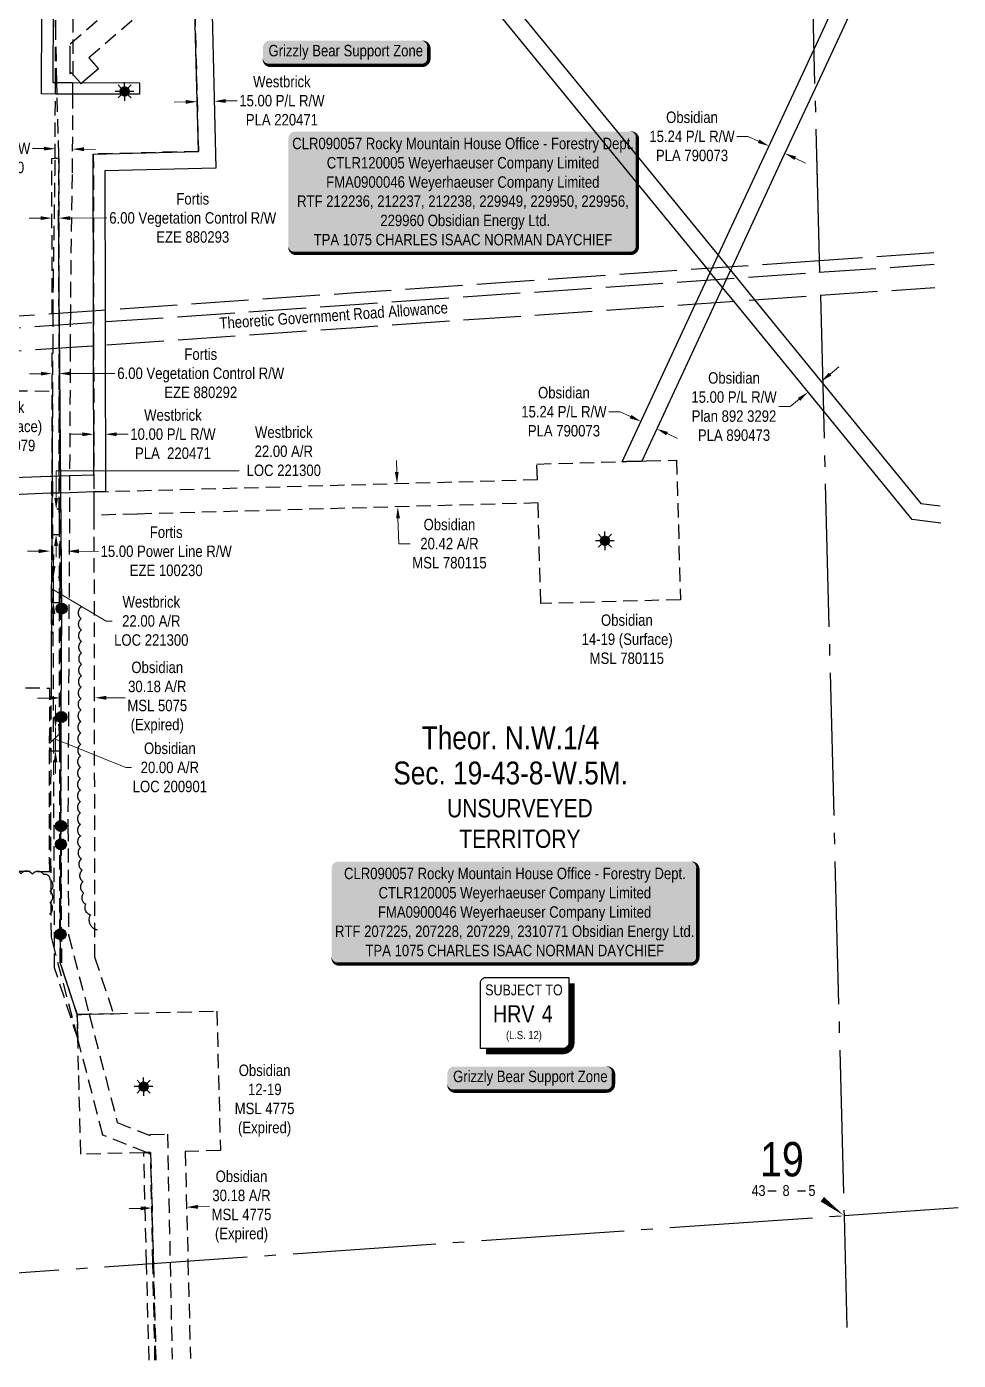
# Model space of a CAD drawing. Extents: x 623176 to 628609, y 5842554 to 5845751.
# Drawn here: x 624241 to 625055, y 5842602 to 5843768 of the extents above; entities that cross this region are included whole.
import ezdxf
from ezdxf.enums import TextEntityAlignment as Align

# ---------------------------------------------------------------- set-up
doc = ezdxf.new("R2010")
doc.units = 0
doc.header["$LTSCALE"] = 5
doc.header["$PDSIZE"] = 0.5
for name, pattern in [('0', [1, 1, 0]), ('foc-ACCESSROAD', [3.75, 2.5, -1.25]), ('foc-FLOWLINE', [3.75, 2.5, -1.25]), ('foc-QUARTERLINE', [33, 25, -3, 2, -3]), ('foc-UNSURVEYED', [12.5, 10, -2.5]), ('POWERLINE5', [7.8, 2.4, -0.6, 0.6, -0.6, 0.6, -0.6, 2.4])]:
    doc.linetypes.add(name, pattern=pattern)
doc.layers.get('Defpoints').update_dxf_attribs({"color": 9})
for name, color, linetype in [('10', 1, 'Continuous'), ('9', 3, 'Continuous'), ('AS-POWER', 104, 'foc-POWER'), ('AS-POWER-EXISTING', 72, 'POWERLINE5'), ('AS-SURFACE IMPACT', 7, 'Continuous'), ('AS-WILDLIFE-BLOCK', 131, 'Continuous'), ('C-AR', 13, 'foc-ACCESSROAD'), ('C-RW', 13, 'Continuous'), ('C-SYMBOL', 7, 'Continuous'), ('C-WS', 13, 'foc-ACCESSROAD'), ('C-WS-S', 13, 'Continuous'), ('CG-NOTES', 7, 'Continuous'), ('CTW', 7, 'Continuous'), ('F-AR', 190, 'foc-ACCESSROAD'), ('F-EZE', 190, 'foc-FLOWLINE'), ('F-RW', 190, 'Continuous'), ('F-WS', 190, 'foc-ACCESSROAD'), ('L-QSEC', 8, 'foc-QUARTERLINE'), ('L-ROAD-T', 7, 'Continuous'), ('L-SECLBL', 7, 'Continuous'), ('L-UNS-T', 3, 'Continuous'), ('L-USEC', 7, 'foc-UNSURVEYED'), ('P-PROPOSED-EXISTING-H', 59, 'Continuous'), ('T-BUSH', 110, '0')]:
    doc.layers.add(name, color=color, linetype=linetype)
for name, color, linetype, lineweight in [('AS-GENERAL', 48, 'Continuous', 18), ('C-AR-T', 13, 'Continuous', 9), ('C-RW-T', 13, 'Continuous', 9), ('C-WS-T', 13, 'Continuous', 9), ('F-AR-T', 190, 'Continuous', 9), ('F-EZE-T', 190, 'Continuous', 9), ('F-RW-T', 190, 'Continuous', 9), ('F-WS-T', 190, 'Continuous', 9)]:
    doc.layers.add(name, color=color, linetype=linetype, lineweight=lineweight)
doc.styles.add('175L', font='ARIALN.TTF', dxfattribs={"height": 20})
doc.styles.add('80', font='ARIALN.TTF', dxfattribs={"height": 10})
doc.styles.add('80CG', font='ARIALN.TTF', dxfattribs={"height": 10})
doc.styles.add('80L', font='ARIALN.TTF', dxfattribs={"height": 10})
doc.styles.add('foc-LtypeFont', font='ARIALN.TTF', dxfattribs={"height": 7.35})
doc.styles.add('HRV', font='ARIALN.TTF', dxfattribs={"height": 3})
doc.styles.add('SIMPLEX', font='ARIALN.TTF')
doc.linetypes.add('foc-POWER', pattern='A,6,-1,["P",foc-LtypeFont,S=0.2,R=0,X=-0.625,Y=-0.75],-1.24,4', length=12.24)
doc.linetypes.add('foc-POWER-NOLINE', pattern='A,0,-4,["P",foc-LtypeFont,S=0.2,R=0,X=-0.625,Y=-0.75],-8.24', length=12.24)
doc.dimstyles.new('Compass 5 000', dxfattribs={"dimscale": 5, "dimtxt": 9, "dimasz": 2, "dimexe": 0.2, "dimexo": 0.0625, "dimgap": 0.5, "dimtad": 0, "dimtih": 1, "dimtoh": 1, "dimzin": 0, "dimdsep": 46, "dimtxsty": '80CG', "dimcen": 0.1, "dimse1": 1, "dimse2": 1, "dimclrd": 256, "dimclrt": 256, "dimaunit": 1, "dimadec": 4, "dimazin": 0, "dimtfac": 0.06, "dimtofl": 0, "dimtmove": 0, "dimatfit": 1, "dimfxl": 0.2, "dimtolj": 1, "dimtzin": 0, "dimlwd": -1, "dimarcsym": 0})

# ---------------------------------------------------------------- blocks, each defined once
blk = doc.blocks.new('L-SECLBL')
at = {"layer": '9', "color": 7}
for p, q in [((-5.1, -27.8), (-12.3, -27.8)), ((20.7, -27.8), (13.5, -27.8))]:
    blk.add_line(p, q, dxfattribs=at)
at = {"layer": '10', "color": 2, "style": 'SIMPLEX'}
blk.add_attdef('SEC', text='', height=30, dxfattribs=at).set_placement((0, 0), align=Align.MIDDLE)
at = {"layer": '10', "color": 5, "style": '80L'}
blk.add_attdef('TWP', text='', height=9.5, dxfattribs=at).set_placement((-14.4, -27.4), align=Align.MIDDLE_RIGHT)
blk.add_attdef('RGE', text='', height=9.5, dxfattribs=at).set_placement((3.6, -27.4), align=Align.MIDDLE_CENTER)
blk.add_attdef('MER', text='', height=9.5, dxfattribs=at).set_placement((23.2, -27.4), align=Align.MIDDLE_LEFT)
blk = doc.blocks.new('*U57')
h = blk.add_hatch(color=255)
edge = h.paths.add_edge_path()
edge.add_line((-154, -45.5), (154, -45.5))
edge.add_arc((154, -39.5), 6, 270, 360)
edge.add_line((160, -39.5), (160, 38))
edge.add_arc((154, 38), 6, 0, 90)
edge.add_line((154, 44), (-154, 44))
edge.add_arc((-154, 38), 6, 90, 180)
edge.add_line((-160, 38), (-160, -39.5))
edge.add_arc((-154, -39.5), 6, 180, 270)
at = {"color": 44, "flags": 128}
blk.add_lwpolyline([(-154, -45.5, 3, 3, 0), (154, -45.5, 3, 3, 0.414214), (160, -39.5, 3, 3, 0), (160, 38, 3, 0, 0.414214), (154, 44, 0, 0, 0), (-154, 44, 0, 0, 0.414214), (-160, 38, 0, 0, 0), (-160, -39.5, 0, 3, 0.414214)], format="xyseb", close=True, dxfattribs=at)
at = {"color": 44, "style": '80'}
blk.add_attdef('ENTER_TEXT_001', (-36, -5), '', height=10, dxfattribs=at)
blk = doc.blocks.new('POWERPOLE')
h = blk.add_hatch(color=255)
edge = h.paths.add_edge_path()
edge.add_arc((0, 0), 0.96, 0, 360)
at = {"linetype": 'Continuous'}
for p, q in [((0.68, -0.68), (-0.68, 0.68)), ((-0.68, -0.68), (0.68, 0.68))]:
    blk.add_line(p, q, dxfattribs=at)
blk.add_circle((0, 0), 0.96, dxfattribs=at)
blk = doc.blocks.new('*U54')
h = blk.add_hatch(color=255)
edge = h.paths.add_edge_path()
edge.add_line((-66.5, -11.5), (66.5, -11.5))
edge.add_arc((66.5, -5.5), 6, 270, 360)
edge.add_line((72.5, -5.5), (72.5, 4))
edge.add_arc((66.5, 4), 6, 0, 90)
edge.add_line((66.5, 10), (-66.5, 10))
edge.add_arc((-66.5, 4), 6, 90, 180)
edge.add_line((-72.5, 4), (-72.5, -5.5))
edge.add_arc((-66.5, -5.5), 6, 180, 270)
at = {"color": 131, "flags": 128}
blk.add_lwpolyline([(-66.5, -11.5, 3, 3, 0), (66.5, -11.5, 3, 3, 0.414214), (72.5, -5.5, 3, 3, 0), (72.5, 4, 3, 0, 0.414214), (66.5, 10, 0, 0, 0), (-66.5, 10, 0, 0, 0.414214), (-72.5, 4, 0, 0, 0), (-72.5, -5.5, 0, 3, 0.414214)], format="xyseb", close=True, dxfattribs=at)
at = {"color": 131, "style": '80'}
blk.add_attdef('ENTER_TEXT_001', (-36, -5), '', height=10, dxfattribs=at)
blk = doc.blocks.new('*U56')
h = blk.add_hatch(color=255)
edge = h.paths.add_edge_path()
edge.add_line((-146.5, -54), (146.5, -54))
edge.add_arc((146.5, -48), 6, 270, 360)
edge.add_line((152.5, -48), (152.5, 46.5))
edge.add_arc((146.5, 46.5), 6, 0, 90)
edge.add_line((146.5, 52.5), (-146.5, 52.5))
edge.add_arc((-146.5, 46.5), 6, 90, 180)
edge.add_line((-152.5, 46.5), (-152.5, -48))
edge.add_arc((-146.5, -48), 6, 180, 270)
at = {"color": 44, "flags": 128}
blk.add_lwpolyline([(-146.5, -54, 3, 3, 0), (146.5, -54, 3, 3, 0.414214), (152.5, -48, 3, 3, 0), (152.5, 46.5, 3, 0, 0.414214), (146.5, 52.5, 0, 0, 0), (-146.5, 52.5, 0, 0, 0.414214), (-152.5, 46.5, 0, 0, 0), (-152.5, -48, 0, 3, 0.414214)], format="xyseb", close=True, dxfattribs=at)
at = {"color": 44, "style": '80'}
blk.add_attdef('ENTER_TEXT_001', (-36, -5), '', height=10, dxfattribs=at)
blk = doc.blocks.new('HRV')
blk.add_lwpolyline([(-35.1, 31.6), (37.2, 31.6), (37.2, -25.5, -0.414214), (32.2, -30.5), (-40.1, -30.5), (-40.1, 26.6, -0.414214)], format="xyb", close=True)
at = {"const_width": 5, "flags": 128}
blk.add_lwpolyline([(-35.1, -33), (32.2, -33, 0.414214), (39.7, -25.5), (39.7, 26.6)], format="xyb", dxfattribs=at)
at = {"style": '80L'}
blk.add_text('SUBJECT TO', height=9.5, dxfattribs=at).set_placement((-2, 13.1), align=Align.BOTTOM_CENTER)
blk.add_attdef('(N.W.1/4 00)', text='', height=7.12, dxfattribs=at).set_placement((-2, -24.4), align=Align.BOTTOM_CENTER)
at = {"layer": 'CTW', "color": 3, "style": 'HRV'}
blk.add_text('HRV', height=15, dxfattribs=at).set_placement((-10.9, -0.2), align=Align.MIDDLE_CENTER)
blk.add_attdef('0', text='', height=15, dxfattribs=at).set_placement((18.3, -0.2), align=Align.MIDDLE_CENTER)
blk = doc.blocks.new('*D58')
at = {"layer": 'C-AR-T', "transparency": 16777216}
for p, q in [((624564, 5843378.4), (624563.7, 5843388.4)), ((624565.1, 5843338), (624565.8, 5843315.8)), ((624565.8, 5843315.8), (624575.8, 5843315.8))]:
    blk.add_line(p, q, dxfattribs=at)
for points in [[(624565.7, 5843378.5), (624562.4, 5843378.4), (624564.3, 5843368.4)], [(624566.8, 5843338.1), (624563.5, 5843338), (624564.9, 5843348)]]:
    blk.add_solid(points, dxfattribs=at)
at = {"layer": 'Defpoints', "color": 0, "transparency": 16777216}
for p in [(624584.6, 5843369), (624564.9, 5843348), (624585.1, 5843348.6)]:
    blk.add_point(p, dxfattribs=at)
at = {"layer": 'C-AR-T', "transparency": 16777216, "insert": (624610.1, 5843315.8), "char_height": 10, "attachment_point": 5, "style": '80CG'}
blk.add_mtext('\\A1;Obsidian\\P20.42 A/R\\PMSL 780115', dxfattribs=at)
blk = doc.blocks.new('*D59')
at = {"layer": 'C-AR-T', "transparency": 16777216}
for p, q in [((624260.2, 5843180.9), (624250.2, 5843180.9)), ((624310.3, 5843181.1), (624326.8, 5843181.2))]:
    blk.add_line(p, q, dxfattribs=at)
for points in [[(624260.2, 5843182.6), (624260.2, 5843179.2), (624270.2, 5843181)], [(624310.3, 5843182.8), (624310.4, 5843179.4), (624300.3, 5843181.1)]]:
    blk.add_solid(points, dxfattribs=at)
at = {"layer": 'Defpoints', "color": 0, "transparency": 16777216}
for p in [(624270, 5843235.4), (624300.1, 5843235.5), (624270.2, 5843181)]:
    blk.add_point(p, dxfattribs=at)
at = {"layer": 'C-AR-T', "transparency": 16777216, "insert": (624354.8, 5843181.2), "char_height": 10, "attachment_point": 5, "style": '80CG'}
blk.add_mtext('\\A1;Obsidian\\P30.18 A/R\\PMSL 5075\\P(Expired)', dxfattribs=at)
blk = doc.blocks.new('*D60')
at = {"layer": 'C-AR-T', "transparency": 16777216}
for p, q in [((624390.4, 5842736.1), (624400.4, 5842736.3)), ((624340.2, 5842734.8), (624330.2, 5842734.6))]:
    blk.add_line(p, q, dxfattribs=at)
for points in [[(624340.2, 5842736.5), (624340.3, 5842733.1), (624350.2, 5842735.1)], [(624390.4, 5842737.8), (624390.5, 5842734.4), (624380.4, 5842735.8)]]:
    blk.add_solid(points, dxfattribs=at)
at = {"layer": 'Defpoints', "color": 0, "transparency": 16777216}
for p in [(624380.4, 5842735.8), (624350.3, 5842733.5), (624380.5, 5842734.3)]:
    blk.add_point(p, dxfattribs=at)
at = {"layer": 'C-AR-T', "transparency": 16777216, "insert": (624428.4, 5842736.3), "char_height": 10, "attachment_point": 5, "style": '80CG'}
blk.add_mtext('\\A1;Obsidian\\P30.18 A/R\\PMSL 4775\\P(Expired)', dxfattribs=at)
blk = doc.blocks.new('*D61')
at = {"layer": 'C-AR-T', "transparency": 16777216}
for p, q in [((624265.9, 5843164.8), (624266, 5843174.8)), ((624265.9, 5843134.8), (624265.9, 5843154.8)), ((624265.9, 5843144.8), (624327.3, 5843120.2)), ((624265.8, 5843124.8), (624265.8, 5843114.8)), ((624327.3, 5843120.2), (624332.3, 5843120.2))]:
    blk.add_line(p, q, dxfattribs=at)
for points in [[(624264.3, 5843164.8), (624267.6, 5843164.8), (624265.9, 5843154.8)], [(624264.2, 5843124.8), (624267.5, 5843124.8), (624265.9, 5843134.8)]]:
    blk.add_solid(points, dxfattribs=at)
at = {"layer": 'Defpoints', "color": 0, "transparency": 16777216}
for p in [(624263.1, 5843154.8), (624265.9, 5843154.8), (624263.1, 5843134.8)]:
    blk.add_point(p, dxfattribs=at)
at = {"layer": 'C-AR-T', "transparency": 16777216, "insert": (624365.8, 5843120.2), "char_height": 10, "attachment_point": 5, "style": '80CG'}
blk.add_mtext('\\A1;Obsidian\\P20.00 A/R\\PLOC 200901', dxfattribs=at)
blk = doc.blocks.new('*D64')
at = {"layer": 'C-RW-T', "transparency": 16777216}
for p, q in [((624942.7, 5843464.1), (624950.4, 5843470.4)), ((624907.8, 5843435.6), (624897.8, 5843435.6)), ((624915.6, 5843442), (624907.8, 5843435.6))]:
    blk.add_line(p, q, dxfattribs=at)
for points in [[(624941.6, 5843465.4), (624943.7, 5843462.8), (624934.9, 5843457.7)], [(624914.5, 5843443.2), (624916.6, 5843440.7), (624923.3, 5843448.3)]]:
    blk.add_solid(points, dxfattribs=at)
at = {"layer": 'Defpoints', "color": 0, "transparency": 16777216}
for p in [(624923.3, 5843448.3), (624956.9, 5843430.8), (624945.3, 5843421.4)]:
    blk.add_point(p, dxfattribs=at)
at = {"layer": 'C-RW-T', "transparency": 16777216, "insert": (624858.7, 5843435.6), "char_height": 10, "attachment_point": 5, "style": '80CG'}
blk.add_mtext('\\A1;Obsidian\\P15.00 P/L R/W\\PPlan 892 3292\\PPLA 890473', dxfattribs=at)
blk = doc.blocks.new('*D66')
at = {"layer": 'C-RW-T', "transparency": 16777216}
for p, q in [((624759.2, 5843431.1), (624749.2, 5843431.1)), ((624768.3, 5843426.9), (624759.2, 5843431.1)), ((624800.2, 5843412), (624809.3, 5843407.8))]:
    blk.add_line(p, q, dxfattribs=at)
for points in [[(624769, 5843428.4), (624767.6, 5843425.4), (624777.3, 5843422.7)], [(624800.9, 5843413.5), (624799.5, 5843410.5), (624791.2, 5843416.2)]]:
    blk.add_solid(points, dxfattribs=at)
at = {"layer": 'Defpoints', "color": 0, "transparency": 16777216}
for p in [(624789.8, 5843449.6), (624803.7, 5843443.1), (624791.2, 5843416.2)]:
    blk.add_point(p, dxfattribs=at)
at = {"layer": 'C-RW-T', "transparency": 16777216, "insert": (624710.1, 5843431.1), "char_height": 10, "attachment_point": 5, "style": '80CG'}
blk.add_mtext('\\A1;Obsidian\\P15.24 P/L R/W\\PPLA 790073', dxfattribs=at)
blk = doc.blocks.new('*D67')
at = {"layer": 'C-RW-T', "transparency": 16777216}
for p, q in [((624616.9, 5843862.9), (624624.7, 5843869.2)), ((624624.7, 5843869.2), (624634.7, 5843869.2)), ((624589.9, 5843840.8), (624582.2, 5843834.5))]:
    blk.add_line(p, q, dxfattribs=at)
for points in [[(624615.9, 5843864.2), (624618, 5843861.6), (624609.2, 5843856.6)], [(624588.9, 5843842.1), (624591, 5843839.5), (624597.7, 5843847.2)]]:
    blk.add_solid(points, dxfattribs=at)
at = {"layer": 'Defpoints', "color": 0, "transparency": 16777216}
for p in [(624597.7, 5843847.2), (624682.8, 5843766.4), (624671.3, 5843757)]:
    blk.add_point(p, dxfattribs=at)
at = {"layer": 'C-RW-T', "transparency": 16777216, "insert": (624673.8, 5843869.2), "char_height": 10, "attachment_point": 5, "style": '80CG'}
blk.add_mtext('\\A1;Obsidian\\P15.00 P/L R/W\\PPlan 892 3292\\PPLA 890473', dxfattribs=at)
blk = doc.blocks.new('*D68')
at = {"layer": 'C-RW-T', "transparency": 16777216}
for p, q in [((624871.1, 5843671.8), (624861.1, 5843671.8)), ((624880.2, 5843667.6), (624871.1, 5843671.8)), ((624912.2, 5843652.8), (624921.2, 5843648.5))]:
    blk.add_line(p, q, dxfattribs=at)
for points in [[(624880.9, 5843669.1), (624879.5, 5843666.1), (624889.2, 5843663.4)], [(624912.9, 5843654.3), (624911.5, 5843651.2), (624903.1, 5843657)]]:
    blk.add_solid(points, dxfattribs=at)
at = {"layer": 'Defpoints', "color": 0, "transparency": 16777216}
for p in [(624885.8, 5843655.9), (624889.2, 5843663.4), (624899.6, 5843649.4)]:
    blk.add_point(p, dxfattribs=at)
at = {"layer": 'C-RW-T', "transparency": 16777216, "insert": (624822, 5843671.8), "char_height": 10, "attachment_point": 5, "style": '80CG'}
blk.add_mtext('\\A1;Obsidian\\P15.24 P/L R/W\\PPLA 790073', dxfattribs=at)
blk = doc.blocks.new('*D81')
at = {"layer": 'Defpoints', "color": 0, "transparency": 16777216}
for p in [(624266.2, 5843286.4), (624264.1, 5843264.4), (624266.1, 5843264.4)]:
    blk.add_point(p, dxfattribs=at)
at = {"layer": 'F-AR-T', "transparency": 16777216}
for p, q in [((624264.2, 5843296.4), (624264.3, 5843306.4)), ((624264.2, 5843286.4), (624264.1, 5843264.4)), ((624264.2, 5843275.4), (624310.3, 5843248.2)), ((624264.1, 5843254.4), (624264.1, 5843244.4)), ((624310.3, 5843248.2), (624315.3, 5843248.2))]:
    blk.add_line(p, q, dxfattribs=at)
for points in [[(624262.6, 5843296.4), (624265.9, 5843296.4), (624264.2, 5843286.4)], [(624262.4, 5843254.4), (624265.8, 5843254.4), (624264.1, 5843264.4)]]:
    blk.add_solid(points, dxfattribs=at)
at = {"layer": 'F-AR-T', "transparency": 16777216, "insert": (624349.6, 5843248.2), "char_height": 10, "attachment_point": 5, "style": '80CG', "bg_fill": 3, "box_fill_scale": 1.1, "bg_fill_color": 256, "bg_fill_true_color": 13158600, "bg_fill_transparency": 0}
blk.add_mtext('\\A1;Westbrick\\P22.00 A/R\\PLOC 221300', dxfattribs=at)
blk = doc.blocks.new('*D83')
at = {"layer": 'Defpoints', "color": 0, "transparency": 16777216}
for p in [(624263, 5843466.7), (624269, 5843466.7), (624269.1, 5843464.5)]:
    blk.add_point(p, dxfattribs=at)
at = {"layer": 'F-EZE-T', "transparency": 16777216}
for p, q in [((624253.1, 5843464.4), (624243.1, 5843464.4)), ((624279.1, 5843464.5), (624317.6, 5843464.7))]:
    blk.add_line(p, q, dxfattribs=at)
for points in [[(624253.1, 5843466.1), (624253.1, 5843462.8), (624263.1, 5843464.5)], [(624279.1, 5843466.2), (624279.1, 5843462.9), (624269.1, 5843464.5)]]:
    blk.add_solid(points, dxfattribs=at)
at = {"layer": 'F-EZE-T', "transparency": 16777216, "insert": (624392.8, 5843464.7), "char_height": 10, "attachment_point": 5, "style": '80CG'}
blk.add_mtext('\\A1;Fortis\\P6.00 Vegetation Control R/W\\PEZE 880292', dxfattribs=at)
blk = doc.blocks.new('*D84')
at = {"layer": 'Defpoints', "color": 0, "transparency": 16777216}
for p in [(624261.3, 5843309.3), (624261.2, 5843295.3), (624276.2, 5843295.2)]:
    blk.add_point(p, dxfattribs=at)
at = {"layer": 'F-EZE-T', "transparency": 16777216}
for p, q in [((624251.3, 5843309.3), (624241.3, 5843309.3)), ((624286.3, 5843309.2), (624303.5, 5843309.1))]:
    blk.add_line(p, q, dxfattribs=at)
for points in [[(624251.3, 5843311), (624251.3, 5843307.6), (624261.3, 5843309.3)], [(624286.3, 5843310.9), (624286.3, 5843307.5), (624276.3, 5843309.2)]]:
    blk.add_solid(points, dxfattribs=at)
at = {"layer": 'F-EZE-T', "transparency": 16777216, "insert": (624362.6, 5843309.1), "char_height": 10, "attachment_point": 5, "style": '80CG'}
blk.add_mtext('\\A1;Fortis\\P15.00 Power Line R/W\\PEZE 100230', dxfattribs=at)
blk = doc.blocks.new('*D87')
at = {"layer": 'Defpoints', "color": 0, "transparency": 16777216}
for p in [(624265.8, 5843661), (624265.4, 5843635.6), (624280.4, 5843635.4)]:
    blk.add_point(p, dxfattribs=at)
at = {"layer": 'F-EZE-T', "transparency": 16777216}
for p, q in [((624255.8, 5843661.1), (624245.8, 5843661.3)), ((624290.8, 5843660.6), (624300.8, 5843660.4))]:
    blk.add_line(p, q, dxfattribs=at)
for points in [[(624255.8, 5843662.8), (624255.8, 5843659.5), (624265.8, 5843661)], [(624290.8, 5843662.3), (624290.8, 5843658.9), (624280.8, 5843660.7)]]:
    blk.add_solid(points, dxfattribs=at)
at = {"layer": 'F-EZE-T', "transparency": 16777216, "insert": (624206.7, 5843661.3), "char_height": 10, "attachment_point": 5, "style": '80CG'}
blk.add_mtext('\\A1;Fortis\\P15.00 P/L R/W^JEZE 100230', dxfattribs=at)
blk = doc.blocks.new('*D88')
at = {"layer": 'Defpoints', "color": 0, "transparency": 16777216}
for p in [(624262.8, 5843600.4), (624262.8, 5843592.1), (624268.8, 5843592.1)]:
    blk.add_point(p, dxfattribs=at)
at = {"layer": 'F-EZE-T', "transparency": 16777216}
for p, q in [((624252.8, 5843600.4), (624242.8, 5843600.3)), ((624278.8, 5843600.4), (624310.6, 5843600.5))]:
    blk.add_line(p, q, dxfattribs=at)
for points in [[(624252.8, 5843602), (624252.8, 5843598.7), (624262.8, 5843600.4)], [(624278.8, 5843602.1), (624278.8, 5843598.7), (624268.8, 5843600.4)]]:
    blk.add_solid(points, dxfattribs=at)
at = {"layer": 'F-EZE-T', "transparency": 16777216, "insert": (624385.8, 5843600.5), "char_height": 10, "attachment_point": 5, "style": '80CG'}
blk.add_mtext('\\A1;Fortis\\P6.00 Vegetation Control R/W\\PEZE 880293', dxfattribs=at)
blk = doc.blocks.new('*D89')
at = {"layer": 'Defpoints', "color": 0, "transparency": 16777216}
for p in [(624299.3, 5843418.1), (624309.4, 5843418.1), (624309.4, 5843411.5)]:
    blk.add_point(p, dxfattribs=at)
at = {"layer": 'F-RW-T', "transparency": 16777216}
for p, q in [((624289.3, 5843411.4), (624279.3, 5843411.4)), ((624319.4, 5843411.5), (624329.4, 5843411.5))]:
    blk.add_line(p, q, dxfattribs=at)
for points in [[(624289.3, 5843413.1), (624289.3, 5843409.8), (624299.3, 5843411.4)], [(624319.4, 5843413.1), (624319.4, 5843409.8), (624309.4, 5843411.5)]]:
    blk.add_solid(points, dxfattribs=at)
at = {"layer": 'F-RW-T', "transparency": 16777216, "insert": (624368.5, 5843411.5), "char_height": 10, "attachment_point": 5, "style": '80CG'}
blk.add_mtext('\\A1;Westbrick\\P10.00 P/L R/W\\PPLA  220471', dxfattribs=at)
blk = doc.blocks.new('*D90')
at = {"layer": 'Defpoints', "color": 0, "transparency": 16777216}
for p in [(624389.2, 5843720.1), (624404.2, 5843720.5), (624404.6, 5843702.5)]:
    blk.add_point(p, dxfattribs=at)
at = {"layer": 'F-RW-T', "transparency": 16777216}
for p, q in [((624414.6, 5843702.8), (624424.7, 5843703)), ((624379.7, 5843701.9), (624369.7, 5843701.7))]:
    blk.add_line(p, q, dxfattribs=at)
for points in [[(624379.6, 5843703.6), (624379.7, 5843700.3), (624389.7, 5843702.2)], [(624414.6, 5843704.5), (624414.7, 5843701.1), (624404.6, 5843702.5)]]:
    blk.add_solid(points, dxfattribs=at)
at = {"layer": 'F-RW-T', "transparency": 16777216, "insert": (624463.7, 5843703), "char_height": 10, "attachment_point": 5, "style": '80CG'}
blk.add_mtext('\\A1;Westbrick\\P15.00 P/L R/W\\PPLA 220471', dxfattribs=at)
blk = doc.blocks.new('GAS')
h = blk.add_hatch(color=255)
h.dxf.hatch_style = 1
edge = h.paths.add_edge_path()
edge.add_arc((0, 0), 0.9, 0, 360)
for p, q in [((-0.81, 0), (-1.62, 0)), ((-0.57, 0.57), (-1.14, 1.14)), ((0, 0.81), (0, 1.62)), ((0.57, 0.57), (1.14, 1.14)), ((1.62, 0), (0.81, 0)), ((-0.57, -0.57), (-1.14, -1.14)), ((0, -0.81), (0, -1.62)), ((1.14, -1.14), (0.57, -0.57))]:
    blk.add_line(p, q)
blk.add_circle((0, 0), 0.8)

msp = doc.modelspace()

# ---------------------------------------------------------------- hatches: boundary and pattern name
at = {"layer": 'P-PROPOSED-EXISTING-H'}
h = msp.add_hatch(dxfattribs=at)
h.set_pattern_fill('ANSI31', color=256, scale=3.5, style=0)
h.set_pattern_definition([(45, (0.0002, -0.016), (-7.857724106, 7.857724106), [])])
h.paths.add_polyline_path([(624260.749, 5843134.779), (624270.349, 5843134.75), (624270.271, 5843154.75), (624260.808, 5843154.779)])

# ---------------------------------------------------------------- linework, layer by layer
at = {"layer": 'AS-GENERAL', "const_width": 1, "flags": 128}
msp.add_lwpolyline([(624268.597, 5843158.114), (624270.301, 5843134.267)], dxfattribs=at)
at = {"layer": 'AS-POWER', "linetype": 'foc-POWER-NOLINE', "flags": 128}
msp.add_lwpolyline([(624284.857, 5842904.154), (624270.18, 5842948.772), (624270.62, 5843052.987), (624270.665, 5843069.032), (624270.948, 5843164.284), (624271.285, 5843259.076), (624268.499, 5843607.231)], dxfattribs=at)
at = {"layer": 'C-AR'}
msp.add_lwpolyline([(624387.713, 5843780.698), (624390.73, 5843658.7), (624298.934, 5843656.43), (624299.154, 5843519.187), (624299.202, 5843488.942), (624299.383, 5843376.108), (624299.407, 5843361.09), (624299.44, 5843340.642), (624300.057, 5842954.605), (624316.388, 5842904.962), (624295.317, 5842904.422), (624288.695, 5842904.252), (624284.857, 5842904.154), (624269.861, 5842949.742), (624269.821, 5842974.809), (624269.566, 5843134.204), (624269.534, 5843154.204), (624269.358, 5843264.363), (624269.327, 5843284.365), (624269.262, 5843324.353), (624269.23, 5843344.352), (624269.204, 5843360.295), (624269.18, 5843375.309), (624269.002, 5843486.851), (624268.954, 5843517.096), (624268.737, 5843652.758), (624268.732, 5843655.682), (624267.383, 5843708.861), (624267.136, 5843718.862), (624266.094, 5843760.981), (624265.714, 5843777.682)], dxfattribs=at)
at = {"layer": 'C-RW'}
for points in [[(624765.439, 5843641.66), (624544.825, 5843911.882), (624528.94, 5843931.317), (624522.52, 5843939.106), (624511.154, 5843953.153), (624503.313, 5843962.709), (624500.808, 5843965.895), (624248.01, 5844281.487), (624224.981, 5844309.793), (624148.584, 5844403.708)], [(624167.292, 5844404.107), (624242.867, 5844311.032), (624260.155, 5844289.743), (624511.336, 5843976.782), (624513.855, 5843973.608), (624522.802, 5843962.612), (624532.999, 5843949.969), (624555.232, 5843922.66), (624575.295, 5843897.964), (624783.634, 5843642.92)], [(624882.934, 5843649.8), (624928.629, 5843748.181), (624968.673, 5843834.338), (624975.106, 5843848.178), (624990.188, 5843844.341), (624983.754, 5843830.501), (624929.512, 5843713.817), (624900.314, 5843651.004)], [(624263.864, 5843784.769), (624263.659, 5843718.871), (624265.858, 5843718.865), (624267.102, 5843718.861), (624280.869, 5843718.821), (624339.321, 5843718.65), (624339.293, 5843708.651), (624280.821, 5843708.821), (624267.349, 5843708.86), (624265.81, 5843708.865), (624253.627, 5843708.9), (624253.853, 5843781.037)], [(624900.314, 5843651.004), (624857.006, 5843557.841), (624855.628, 5843554.789), (624848.623, 5843539.73), (624842.477, 5843526.586), (624778.039, 5843387.971), (624765.03, 5843387.61), (624760.993, 5843387.497), (624825.079, 5843525.379), (624837.874, 5843552.894), (624839.605, 5843556.634), (624844.902, 5843567.919), (624882.934, 5843649.8)], [(625039.304, 5843333.855), (625014.241, 5843336.904), (624936.756, 5843431.819), (624858.483, 5843527.696), (624848.63, 5843539.745), (624837.881, 5843552.91), (624835.11, 5843556.323), (624765.439, 5843641.66)], [(624783.634, 5843642.92), (624844.901, 5843567.918), (624853.339, 5843557.587), (624855.627, 5843554.788), (624876.723, 5843528.961), (624936.128, 5843456.24), (625022.043, 5843351.066), (625038.915, 5843349.013)]]:
    msp.add_lwpolyline(points, dxfattribs=at)
at = {"layer": 'C-WS'}
msp.add_lwpolyline([(624337.346, 5843341.695), (624299.723, 5843340.65), (624299.643, 5843361.05), (624686.886, 5843371.856), (624686.509, 5843385.427), (624760.993, 5843387.497), (624765.03, 5843387.61), (624778.039, 5843387.97), (624782.327, 5843388.09), (624808.498, 5843388.817), (624811.887, 5843266.828), (624689.899, 5843263.439), (624687.454, 5843351.423), (624337.346, 5843341.695)], close=True, dxfattribs=at)
at = {"layer": 'C-WS', "flags": 128}
for points in [[(624260.897, 5843029.346), (624260.55, 5843069.27), (624260.912, 5843189.342), (624115.926, 5843189.814), (624115.361, 5843029.827)], [(624260.749, 5843134.779), (624270.349, 5843134.75), (624270.271, 5843154.75), (624260.808, 5843154.779)]]:
    msp.add_lwpolyline(points, close=True, dxfattribs=at)
at = {"layer": 'C-WS'}
msp.add_lwpolyline([(624353.623, 5842602.243), (624351.461, 5842686.715), (624349.02, 5842782.062), (624348.978, 5842783.72), (624345.284, 5842783.557), (624342.977, 5842783.455), (624287.98, 5842782.159), (624286.095, 5842855.77), (624285.361, 5842883.294), (624284.857, 5842904.154), (624288.695, 5842904.252), (624295.318, 5842904.422), (624316.388, 5842904.962), (624406.853, 5842907.277), (624409.975, 5842785.281), (624379.172, 5842784.494), (624381.621, 5842688.803), (624383.801, 5842603.664)], dxfattribs=at)
at = {"layer": 'F-AR', "flags": 128}
for points in [[(624262.393, 5843323.888), (624269.453, 5843323.866), (624269.522, 5843345.865), (624262.462, 5843345.888)], [(624262.205, 5843264.398), (624269.825, 5843264.374), (624269.895, 5843286.374), (624262.275, 5843286.398)]]:
    msp.add_lwpolyline(points, close=True, dxfattribs=at)
at = {"layer": 'F-AR-T'}
for p, q in [((624266.508, 5843355.875), (624266.582, 5843379.414)), ((624266.582, 5843379.414), (624426.393, 5843379.414)), ((624266.375, 5843313.875), (624266.343, 5843303.875))]:
    msp.add_line(p, q, dxfattribs=at)
for points in [[(624264.841, 5843355.88), (624268.174, 5843355.87), (624266.476, 5843345.875)], [(624264.708, 5843313.88), (624268.042, 5843313.87), (624266.407, 5843323.875)]]:
    msp.add_solid(points, dxfattribs=at)
at = {"layer": 'F-EZE'}
for points in [[(624446.587, 5843887.67), (624347.188, 5843785.244), (624295.057, 5843740.531), (624303.385, 5843730.821), (624294.273, 5843723.006), (624289.366, 5843718.796), (624288.199, 5843717.796), (624287.336, 5843718.802), (624279.871, 5843727.505), (624278.632, 5843726.442), (624278.672, 5843738.446), (624278.719, 5843752.875), (624308.885, 5843778.749), (624322.453, 5843790.387), (624332.62, 5843799.107), (624333.467, 5843799.835), (624433.364, 5843902.775)], [(624352.804, 5842602.205), (624351.026, 5842686.685), (624349.02, 5842782.062), (624345.284, 5842783.557), (624307.224, 5842798.781), (624285.361, 5842883.294), (624263.829, 5842966.02), (624262.294, 5842971.937), (624261.74, 5843068.239), (624263.184, 5843369.525), (624263.744, 5843486.488), (624263.889, 5843516.746), (624264.019, 5843543.659), (624265.473, 5843638.691), (624265.54, 5843652.68), (624265.81, 5843708.865), (624265.858, 5843718.865), (624266.06, 5843760.98), (624266.126, 5843774.768)], [(624281.141, 5843775.139), (624280.869, 5843718.821), (624280.821, 5843708.821), (624280.481, 5843638.541), (624279.027, 5843543.508), (624278.903, 5843517.785), (624278.759, 5843487.527), (624276.748, 5843068.247), (624277.291, 5842973.894), (624295.318, 5842904.422), (624319.845, 5842809.897), (624348.685, 5842798.361), (624348.662, 5842799.459), (624363.667, 5842799.768), (624366.024, 5842687.723), (624367.807, 5842602.911)], [(624347.623, 5842601.961), (624345.464, 5842686.3), (624342.976, 5842783.511), (624345.283, 5842783.585), (624348.978, 5842783.72), (624349.02, 5842782.062), (624351.461, 5842686.715), (624353.624, 5842602.243)]]:
    msp.add_lwpolyline(points, dxfattribs=at)
for points in [[(624263.889, 5843516.745), (624262.949, 5843516.68), (624262.731, 5843652.61), (624265.54, 5843652.68), (624268.737, 5843652.759), (624268.954, 5843517.096), (624263.889, 5843516.745)], [(624268.97, 5843486.859), (624271.088, 5842946.012), (624284.857, 5842904.154), (624285.371, 5842883.3), (624265.092, 5842945.016), (624262.972, 5843486.443)]]:
    msp.add_lwpolyline(points, close=True, dxfattribs=at)
at = {"layer": 'F-RW'}
msp.add_lwpolyline([(624402.152, 5843803.148), (624406.092, 5843644.099), (624309.003, 5843641.694), (624309.233, 5843519.885), (624309.281, 5843489.64), (624309.472, 5843361.369), (624299.407, 5843361.042), (624278.149, 5843360.324), (624269.205, 5843360.085), (624263.143, 5843359.926), (624261.292, 5843359.929), (624221.578, 5843358.355), (624221.555, 5843359.041), (624221.065, 5843373.32), (624261.305, 5843374.917), (624263.206, 5843374.957), (624269.181, 5843375.088), (624278.221, 5843375.303), (624299.383, 5843376.074), (624299.202, 5843488.942), (624299.154, 5843519.187), (624298.934, 5843656.43), (624390.73, 5843658.7), (624387.713, 5843780.698)], dxfattribs=at)
at = {"layer": 'F-WS', "flags": 128}
msp.add_lwpolyline([(624131.993, 5843189.771), (624132.788, 5843449.779), (624262.789, 5843449.247), (624261.968, 5843189.338)], dxfattribs=at)
at = {"layer": 'L-QSEC'}
for q in [(624910.412, 5844457.373), (624931.001, 5843655.857)]:
    msp.add_line((624933.641, 5843553.074), q, dxfattribs=at)
at = {"layer": 'L-QSEC', "flags": 128}
for points in [[(624934.158, 5843532.944), (624954.818, 5842728.522)], [(624954.818, 5842728.522), (625054.673, 5842735.439)], [(624144.183, 5842672.369), (624954.818, 5842728.522)], [(624954.818, 5842728.522), (624957.331, 5842630.673)]]:
    msp.add_lwpolyline(points, dxfattribs=at)
at = {"layer": 'L-SECLBL', "flags": 128}
msp.add_lwpolyline([(624954.818, 5842728.522, 0, 5.002, 0), (624935.833, 5842742.774, 0, 0, 0)], format="xyseb", dxfattribs=at)
at = {"layer": 'L-USEC', "flags": 128}
for points in [[(624933.382, 5843563.138), (624528.117, 5843535.061), (624528.117, 5843535.061), (624132.935, 5843507.682)], [(625033.238, 5843570.056), (624933.382, 5843563.138)], [(624123.149, 5843496.922), (624527.5, 5843524.935), (624932.768, 5843553.013)], [(624932.768, 5843553.013), (625033.497, 5843559.992)], [(624934.158, 5843532.944), (625034.014, 5843539.862)], [(624123.662, 5843476.792), (624528.89, 5843504.866), (624934.158, 5843532.944)]]:
    msp.add_lwpolyline(points, dxfattribs=at)
at = {"layer": 'T-BUSH', "flags": 128}
for points in [[(624260.692, 5842991.962, 0.52056705), (624260.871, 5843001.96, 0.52056705), (624261.05, 5843011.959, 0.52056705), (624261.229, 5843021.957, 0.52056705), (624255.691, 5843026.524, 0.52056705), (624245.696, 5843026.858, 0.52056705), (624235.702, 5843027.191, 0.52056705), (624225.708, 5843027.537, 0.52056705), (624215.765, 5843028.599, 0.52056705), (624205.787, 5843028.542, 0.52056705), (624195.797, 5843028.094, 0.52056705), (624185.807, 5843027.646, 0.52056705), (624175.811, 5843027.552, 0.52056705), (624165.812, 5843027.668, 0.52056705), (624155.812, 5843027.785, 0.52056705), (624145.813, 5843027.901, 0.52056705), (624135.814, 5843028.017, 0.52056705), (624125.814, 5843028.133, 0.52056705), (624115.815, 5843028.249, 0.52056705), (624112.989, 5843035.464, 0.52056705), (624112.979, 5843045.464, 0.52056705), (624112.969, 5843055.464, 0.52056705), (624112.891, 5843065.463, 0.52056705), (624112.725, 5843075.462, 0.52056705), (624112.559, 5843085.46, 0.52056705), (624112.479, 5843095.46, 0.52056705), (624112.472, 5843105.46, 0.52056705), (624112.465, 5843115.46, 0.52056705), (624112.457, 5843125.46, 0.52056705), (624112.45, 5843135.46, 0.52056705), (624112.792, 5843145.451, 0.52056705), (624113.269, 5843155.44, 0.52056705), (624113.746, 5843165.429, 0.52056705), (624113.962, 5843175.424, 0.52056705), (624114.013, 5843185.424, 0.52056705), (624114.065, 5843195.424, 0.52056705), (624114.116, 5843205.424, 0.52056705), (624113.847, 5843215.42, 0.52056705), (624113.546, 5843225.415, 0.52056705), (624113.246, 5843235.411, 0.52056705), (624112.949, 5843245.406, 0.52056705), (624112.695, 5843255.403, 0.52056705), (624112.599, 5843265.399, 0.52056705), (624112.974, 5843275.392, 0.52056705), (624113.35, 5843285.385, 0.52056705), (624113.61, 5843295.379, 0.52056705), (624113.556, 5843305.379, 0.52056705), (624113.503, 5843315.379, 0.52056705), (624113.449, 5843325.379, 0.52056705), (624113.395, 5843335.379, 0.52056705), (624113.341, 5843345.379, 0.52056705), (624113.105, 5843355.376, 0.52056705), (624112.828, 5843365.372, 0.52056705), (624112.551, 5843375.368, 0.52056705), (624112.273, 5843385.364, 0.52056705), (624111.996, 5843395.36, 0.52056705), (624112.762, 5843404.992, 0.52056705), (624107.986, 5843413.777, 0.52056705), (624103.386, 5843422.655, 0.52056705), (624099.6, 5843431.911, 0.52056705), (624101.324, 5843441.724, 0.52056705), (624104.682, 5843451.124, 0.52056705), (624108.934, 5843460.175, 0.52056705), (624115.575, 5843467.351, 0.52056705), (624123.359, 5843473.628, 0.52056705), (624133.109, 5843471.922, 0.52056705), (624141.947, 5843468.309, 0.52056705), (624148.978, 5843461.699, 0.52056705), (624161.859, 5843464.63, 0.52056705)], [(624288.242, 5843260.353, 0.52056705), (624288.366, 5843250.353, 0.52056705), (624288.491, 5843240.354, 0.52056705), (624288.615, 5843230.355, 0.52056705), (624288.74, 5843220.356, 0.52056705), (624288.74, 5843210.357, 0.52056705), (624288.544, 5843200.359, 0.52056705), (624288.347, 5843190.361, 0.52056705), (624288.253, 5843180.361, 0.52056705), (624288.167, 5843170.362, 0.52056705), (624288.081, 5843160.362, 0.52056705), (624287.995, 5843150.362, 0.52056705), (624287.909, 5843140.363, 0.52056705), (624287.823, 5843130.363, 0.52056705), (624287.756, 5843120.363, 0.52056705), (624287.751, 5843110.363, 0.52056705), (624287.745, 5843100.363, 0.52056705), (624287.74, 5843090.363, 0.52056705), (624287.734, 5843080.363, 0.52056705), (624287.729, 5843070.363, 0.52056705), (624287.723, 5843060.363, 0.52056705), (624287.855, 5843050.368, 0.52056705), (624288.548, 5843040.392, 0.52056705), (624289.24, 5843030.416, 0.52056705), (624289.932, 5843020.44, 0.52056705), (624290.624, 5843010.464, 0.52056705), (624292.31, 5843000.735, 0.52056705), (624296.37, 5842991.596, 0.52056705), (624302.254, 5842978.353, 0.52056705)]]:
    msp.add_lwpolyline(points, format="xyb", dxfattribs=at)

# ---------------------------------------------------------------- block references
at = {"layer": 'AS-POWER-EXISTING', "xscale": 5.001806052129409, "yscale": 5.001806052129409, "zscale": 5.001806052129409}
for p in [(624271.285, 5843259.076), (624270.948, 5843164.284), (624270.665, 5843069.032), (624270.62, 5843052.987), (624270.288, 5842974.429)]:
    msp.add_blockref('POWERPOLE', p, dxfattribs=at)
at = {"layer": 'AS-SURFACE IMPACT'}
ref = msp.add_blockref('*U56', (624621.814, 5843623.598), dxfattribs=at)
ref.add_attrib('ENTER_TEXT_001', 'CLR090057 Rocky Mountain House Office - Forestry Dept.', (624472.714, 5843660.636), dxfattribs={"layer": '0', "color": 44, "height": 10, "style": '80'})
ref.add_attrib('ENTER_TEXT_002', 'CTLR120005 Weyerhaeuser Company Limited', (624502.892, 5843643.792), dxfattribs={"layer": '0', "color": 44, "height": 10, "style": '80'})
ref.add_attrib('ENTER_TEXT_003', 'FMA0900046 Weyerhaeuser Company Limited', (624502.36, 5843626.948), dxfattribs={"layer": '0', "color": 44, "height": 10, "style": '80'})
ref.add_attrib('ENTER_TEXT_004', 'RTF 212236, 212237, 212238, 229949, 229950, 229956,', (624476.95, 5843610.241), dxfattribs={"layer": '0', "color": 44, "height": 10, "style": '80'})
ref.add_attrib('ENTER_TEXT_005', ' 229960 Obsidian Energy Ltd.', (624546.507, 5843593.397), dxfattribs={"layer": '0', "color": 44, "height": 10, "style": '80'})
ref.add_attrib('ENTER_TEXT_006', 'TPA 1075 CHARLES ISAAC NORMAN DAYCHIEF', (624491.442, 5843576.553), dxfattribs={"layer": '0', "color": 44, "height": 10, "style": '80'})
ref = msp.add_blockref('*U57', (624667.062, 5842993.872), dxfattribs=at)
ref.add_attrib('ENTER_TEXT_001', 'CLR090057 Rocky Mountain House Office - Forestry Dept.', (624517.963, 5843022.557), dxfattribs={"layer": '0', "color": 44, "height": 10, "style": '80'})
ref.add_attrib('ENTER_TEXT_002', 'CTLR120005 Weyerhaeuser Company Limited', (624548.14, 5843005.713), dxfattribs={"layer": '0', "color": 44, "height": 10, "style": '80'})
ref.add_attrib('ENTER_TEXT_003', 'FMA0900046 Weyerhaeuser Company Limited', (624547.608, 5842988.869), dxfattribs={"layer": '0', "color": 44, "height": 10, "style": '80'})
ref.add_attrib('ENTER_TEXT_004', 'RTF 207225, 207228, 207229, 2310771 Obsidian Energy Ltd.', (624510.101, 5842972.025), dxfattribs={"layer": '0', "color": 44, "height": 10, "style": '80'})
ref.add_attrib('ENTER_TEXT_005', 'TPA 1075 CHARLES ISAAC NORMAN DAYCHIEF', (624536.691, 5842955.181), dxfattribs={"layer": '0', "color": 44, "height": 10, "style": '80'})
at = {"layer": 'AS-WILDLIFE-BLOCK'}
ref = msp.add_blockref('*U54', (624519.564, 5843745.421), dxfattribs=dict(at, xscale=1.000361210425861, yscale=1.000361210425861, zscale=1.000361210425861))
ref.add_attrib('ENTER_TEXT_001', 'Grizzly Bear Support Zone', (624451.975, 5843741.801), dxfattribs={"layer": '0', "color": 131, "height": 10.00361, "style": '80'})
ref = msp.add_blockref('*U54', (624680.844, 5842848.78), dxfattribs=dict(at, xscale=1.000361210425861, yscale=1.000361210425861, zscale=1.000361210425861))
ref.add_attrib('ENTER_TEXT_001', 'Grizzly Bear Support Zone', (624613.255, 5842845.16), dxfattribs={"layer": '0', "color": 131, "height": 10.00361, "style": '80'})
at = {"layer": 'C-WS-S', "xscale": 5.001806052129399, "yscale": 5.001806052129399, "zscale": 5.001806052129399}
for p in [(624326.25, 5843711.132), (624745.891, 5843318.353), (624342.86, 5842841.202)]:
    msp.add_blockref('GAS', p, dxfattribs=at)
at = {"layer": 'CG-NOTES'}
msp.add_blockref('HRV', (624677.173, 5842905.025), dxfattribs=at).add_auto_attribs({'(N.W.1/4 00)': '(L.S. 12)', '0': '4'})
at = {"layer": 'L-SECLBL'}
msp.add_blockref('L-SECLBL', (624900.583, 5842777.764), dxfattribs=at).add_auto_attribs({'SEC': '19', 'TWP': '43', 'RGE': '8', 'MER': '5'})

# ---------------------------------------------------------------- texts
at = {"layer": 'C-SYMBOL', "color": 3, "style": '175L'}
for s, p in [('Theor. N.W.1/4', (624663.509, 5843130.119)), ('Sec. 19-43-8-W.5M.', (624663.509, 5843099.357))]:
    msp.add_text(s, height=20, dxfattribs=at).set_placement(p, align=Align.BOTTOM_CENTER)
at = {"layer": 'C-WS-T', "char_height": 10, "attachment_point": 1, "style": '80L'}
for s, width, insert in [('\\pi21.222;Obsidian\\P\\pi4.3052;14-19 (Surface)\\P\\pi11.321;MSL 780115', 86.27745, (624721.258, 5843254.009)), ('\\pi10.366;Obsidian\\P\\pi18.507;12-19\\P\\pi6.8357;MSL 4775\\P\\pi9.7416;(Expired)', 64.56508, (624415.604, 5842860.478))]:
    msp.add_mtext_dynamic_manual_height_columns(s, width=width, gutter_width=49.982, heights=[0], dxfattribs=dict(at, insert=insert))
at = {"layer": 'F-AR-T', "insert": (624465.333, 5843396.548), "char_height": 10, "attachment_point": 5, "style": '80CG'}
msp.add_mtext('\\A1;Westbrick\\P22.00 A/R\\PLOC 221300', dxfattribs=at)
at = {"layer": 'L-ROAD-T', "style": '80L'}
msp.add_text('Theoretic Government Road Allowance', height=10, rotation=3.963305, dxfattribs=at).set_placement((624508.895, 5843515.33), align=Align.MIDDLE_CENTER)
at = {"layer": 'L-UNS-T', "color": 3, "insert": (624671.627, 5843071.133), "char_height": 16, "attachment_point": 5, "style": '80L'}
msp.add_mtext_dynamic_manual_height_columns('UNSURVEYED TERRITORY', width=126.36811, gutter_width=47.483, heights=[0], dxfattribs=at)

# ---------------------------------------------------------------- dimensions: what is measured, and where the dimension line sits
at = {"layer": 'C-AR-T'}
for base, p1, p2, angle, text, picture, middle in [((624564.861, 5843348.017), (624584.551, 5843369.001), (624585.118, 5843348.58), 271.591739, 'Obsidian\\P20.42 A/R\\PMSL 780115', '*D58', (624610.075, 5843315.78)), ((624270.168, 5843180.952), (624300.134, 5843235.545), (624269.955, 5843235.427), 180.224319, 'Obsidian\\P30.18 A/R\\PMSL 5075\\P(Expired)', '*D59', (624354.766, 5843181.174))]:
    dim = msp.add_linear_dim(base=base, p1=p1, p2=p2, angle=angle, text=text, dimstyle='Compass 5 000', dxfattribs=at)
    dim.commit()
    dim.dimension.update_dxf_attribs({"geometry": picture, "text_midpoint": middle, "dimtype": 161})
dim = msp.add_linear_dim(base=(624265.913, 5843154.763), p1=(624263.076, 5843134.772), p2=(624263.135, 5843154.772), angle=89.829, text='Obsidian\\P20.00 A/R\\PLOC 200901', dimstyle='Compass 5 000', override={"dimtmove": 1}, dxfattribs=at)
dim.commit()
dim.dimension.update_dxf_attribs({"geometry": '*D61', "text_midpoint": (624334.776, 5843120.18), "dimtype": 161})
dim = msp.add_aligned_dim(p1=(624350.264, 5842733.496), p2=(624380.458, 5842734.269), distance=1.57, text='Obsidian\\P30.18 A/R\\PMSL 4775\\P(Expired)', dimstyle='Compass 5 000', dxfattribs=at)
dim.commit()
dim.dimension.update_dxf_attribs({"geometry": '*D60', "text_midpoint": (624428.358, 5842736.35)})
at = {"layer": 'C-RW-T'}
for base, p1, p2, angle, text, picture, middle in [((624597.662, 5843847.164), (624682.767, 5843766.4), (624671.266, 5843757.01), 219.228762, 'Obsidian\\P15.00 P/L R/W\\PPlan 892 3292\\PPLA 890473', '*D67', (624673.758, 5843869.216)), ((624923.32, 5843448.277), (624956.874, 5843430.844), (624945.279, 5843421.379), 219.227155, 'Obsidian\\P15.00 P/L R/W\\PPlan 892 3292\\PPLA 890473', '*D64', (624858.725, 5843435.616)), ((624791.17, 5843416.218), (624789.84, 5843449.561), (624803.68, 5843443.128), 335.067405, 'Obsidian\\P15.24 P/L R/W\\PPLA 790073', '*D66', (624710.087, 5843431.093))]:
    dim = msp.add_linear_dim(base=base, p1=p1, p2=p2, angle=angle, text=text, dimstyle='Compass 5 000', dxfattribs=at)
    dim.commit()
    dim.dimension.update_dxf_attribs({"geometry": picture, "text_midpoint": middle, "dimtype": 161})
dim = msp.add_aligned_dim(p1=(624899.591, 5843649.449), p2=(624885.755, 5843655.875), distance=-8.294, text='Obsidian\\P15.24 P/L R/W\\PPLA 790073', dimstyle='Compass 5 000', dxfattribs=at)
dim.commit()
dim.dimension.update_dxf_attribs({"geometry": '*D68', "text_midpoint": (624822.025, 5843671.823)})
at = {"layer": 'F-EZE-T'}
dim = msp.add_aligned_dim(p1=(624280.433, 5843635.364), p2=(624265.426, 5843635.594), distance=-25.387, text='Fortis\\P15.00 P/L R/W^JEZE 100230', dimstyle='Compass 5 000', dxfattribs=at)
dim.commit()
dim.dimension.update_dxf_attribs({"geometry": '*D87', "text_midpoint": (624206.731, 5843661.284)})
for base, p1, p2, angle, text, picture, middle in [((624262.815, 5843600.375), (624268.834, 5843592.109), (624262.828, 5843592.099), 180.092149, 'Fortis\\P6.00 Vegetation Control R/W\\PEZE 880293', '*D88', (624385.773, 5843600.452)), ((624269.058, 5843464.496), (624263.049, 5843466.693), (624269.049, 5843466.716), 0.224319, 'Fortis\\P6.00 Vegetation Control R/W\\PEZE 880292', '*D83', (624392.763, 5843464.687))]:
    dim = msp.add_linear_dim(base=base, p1=p1, p2=p2, angle=angle, text=text, dimstyle='Compass 5 000', dxfattribs=at)
    dim.commit()
    dim.dimension.update_dxf_attribs({"geometry": picture, "text_midpoint": middle, "dimtype": 161})
at = {"layer": 'F-RW-T', "color": 3}
dim = msp.add_linear_dim(base=(624404.644, 5843702.537), p1=(624389.211, 5843720.132), p2=(624404.199, 5843720.503), angle=1.419005, text='Westbrick\\P15.00 P/L R/W\\PPLA 220471', dimstyle='Compass 5 000', dxfattribs=at)
dim.commit()
dim.dimension.update_dxf_attribs({"geometry": '*D90', "text_midpoint": (624463.745, 5843703.033), "dimtype": 161})
at = {"layer": 'F-RW-T'}
dim = msp.add_linear_dim(base=(624309.398, 5843411.452), p1=(624299.316, 5843418.114), p2=(624309.388, 5843418.129), angle=0.085224, text='Westbrick\\P10.00 P/L R/W\\PPLA  220471', dimstyle='Compass 5 000', dxfattribs=at)
dim.commit()
dim.dimension.update_dxf_attribs({"geometry": '*D89', "text_midpoint": (624368.505, 5843411.481), "dimtype": 161})

# ---------------------------------------------------------------- next in the draw order: texts
at = {"layer": 'F-WS-T', "insert": (624173.999, 5843440.027), "char_height": 10, "attachment_point": 1, "style": '80L', "bg_fill": 3, "box_fill_scale": 1.2, "bg_fill_color": 256, "bg_fill_transparency": 0}
msp.add_mtext_dynamic_manual_height_columns('\\pi14.439;Westbrick\\P\\pi0.64965;13-19 (Surface)\\P\\pi6.093;MSL  221079', width=78.96643, gutter_width=49.982, heights=[0], dxfattribs=at)

# ---------------------------------------------------------------- next in the draw order: dimensions: what is measured, and where the dimension line sits
at = {"layer": 'F-AR-T'}
dim = msp.add_linear_dim(base=(624264.131, 5843264.392), p1=(624266.158, 5843286.386), p2=(624266.089, 5843264.386), angle=269.8192, text='Westbrick\\P22.00 A/R\\PLOC 221300', dimstyle='Compass 5 000', override={"dimtmove": 1, "dimtfill": 1}, dxfattribs=at)
dim.commit()
dim.dimension.update_dxf_attribs({"geometry": '*D81', "text_midpoint": (624317.798, 5843248.247), "dimtype": 161})

# ---------------------------------------------------------------- next in the draw order: dimensions: what is measured, and where the dimension line sits
at = {"layer": 'F-EZE-T'}
dim = msp.add_linear_dim(base=(624261.273, 5843309.263), p1=(624276.231, 5843295.24), p2=(624261.231, 5843295.285), angle=179.827305, text='Fortis\\P15.00 Power Line R/W\\PEZE 100230', dimstyle='Compass 5 000', dxfattribs=at)
dim.commit()
dim.dimension.update_dxf_attribs({"geometry": '*D84', "text_midpoint": (624362.593, 5843309.135), "dimtype": 161})

doc.saveas('drawing.dxf')
